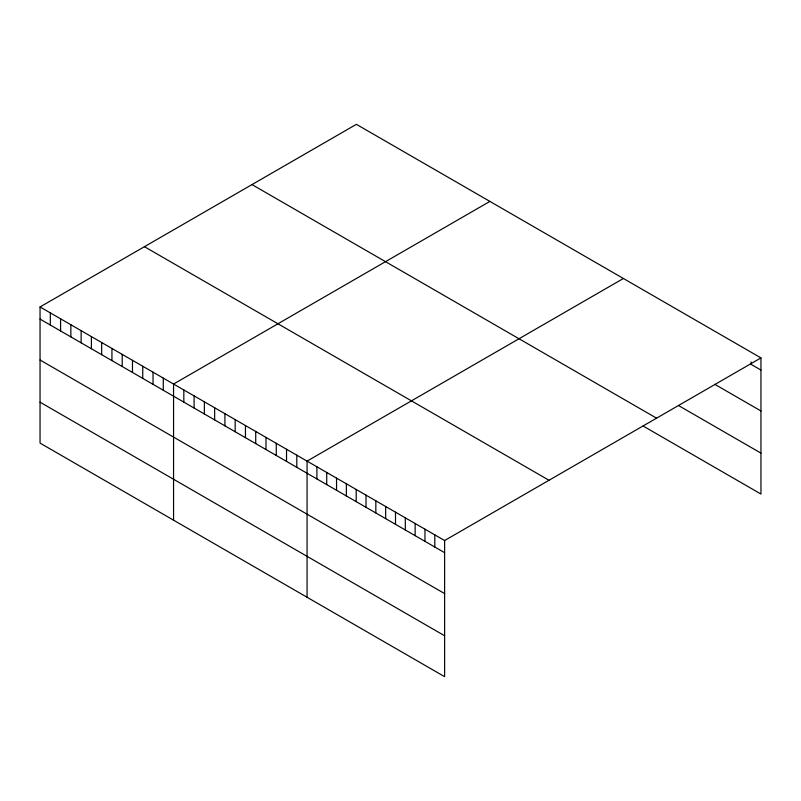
<?xml version="1.0" encoding="UTF-8"?>
<svg xmlns="http://www.w3.org/2000/svg" width="801" height="801" viewBox="0 0 801 801"><rect width="100%" height="100%" fill="white"/><g stroke="black" fill="none" stroke-linecap="round" stroke-linejoin="round"><path stroke-width="1.2" d="M40.05 306.953L444.615 540.535L444.615 676.675L40.05 443.093L40.05 306.953L356.385 124.325L760.95 357.907L760.95 494.047L643.043 425.972M489.892 201.401L173.557 384.039L173.557 520.179M623.398 278.488L307.063 461.116L307.063 597.256M444.615 540.535L760.95 357.907M760.95 370.042L751.128 364.375L751.128 361.942M714.772 384.3L760.95 410.963M678.417 405.476L760.95 453.126M251.995 184.59L656.56 418.172M144.44 246.688L549.005 480.27M40.05 319.098L444.615 552.68M40.05 360.019L444.615 593.591M40.05 402.182L444.615 635.754M434.793 534.858L434.793 547.003M424.971 529.191L424.971 541.326M415.148 523.514L415.148 535.659M405.316 517.846L405.316 529.982M395.494 512.169L395.494 524.315M385.671 506.502L385.671 518.637M375.839 500.825L375.839 512.97M366.017 495.148L366.017 507.293M356.195 489.481L356.195 501.626M346.362 483.804L346.362 495.949M336.54 478.137L336.54 490.282M326.718 472.46L326.718 484.605M316.896 466.793L316.896 478.928M296.801 455.188L296.801 467.333M286.528 449.261L286.528 461.396M276.255 443.333L276.255 455.469M265.982 437.396L265.982 449.541M255.719 431.469L255.719 443.614M245.446 425.541L245.446 437.686M235.174 419.614L235.174 431.759M224.911 413.686L224.911 425.822M214.638 407.759L214.638 419.894M204.365 401.822L204.365 413.967M194.102 395.894L194.102 408.039M183.829 389.967L183.829 402.112M163.284 378.112L163.284 390.247M153.021 372.175L153.021 384.32M142.748 366.247L142.748 378.392M132.475 360.32L132.475 372.465M122.213 354.392L122.213 366.538M111.94 348.465L111.94 360.6M101.667 342.538L101.667 354.673M91.404 336.6L91.404 348.745M81.131 330.673L81.131 342.818M70.858 324.745L70.858 336.891M60.586 318.818L60.586 330.953M50.323 312.891L50.323 325.026"/></g></svg>
